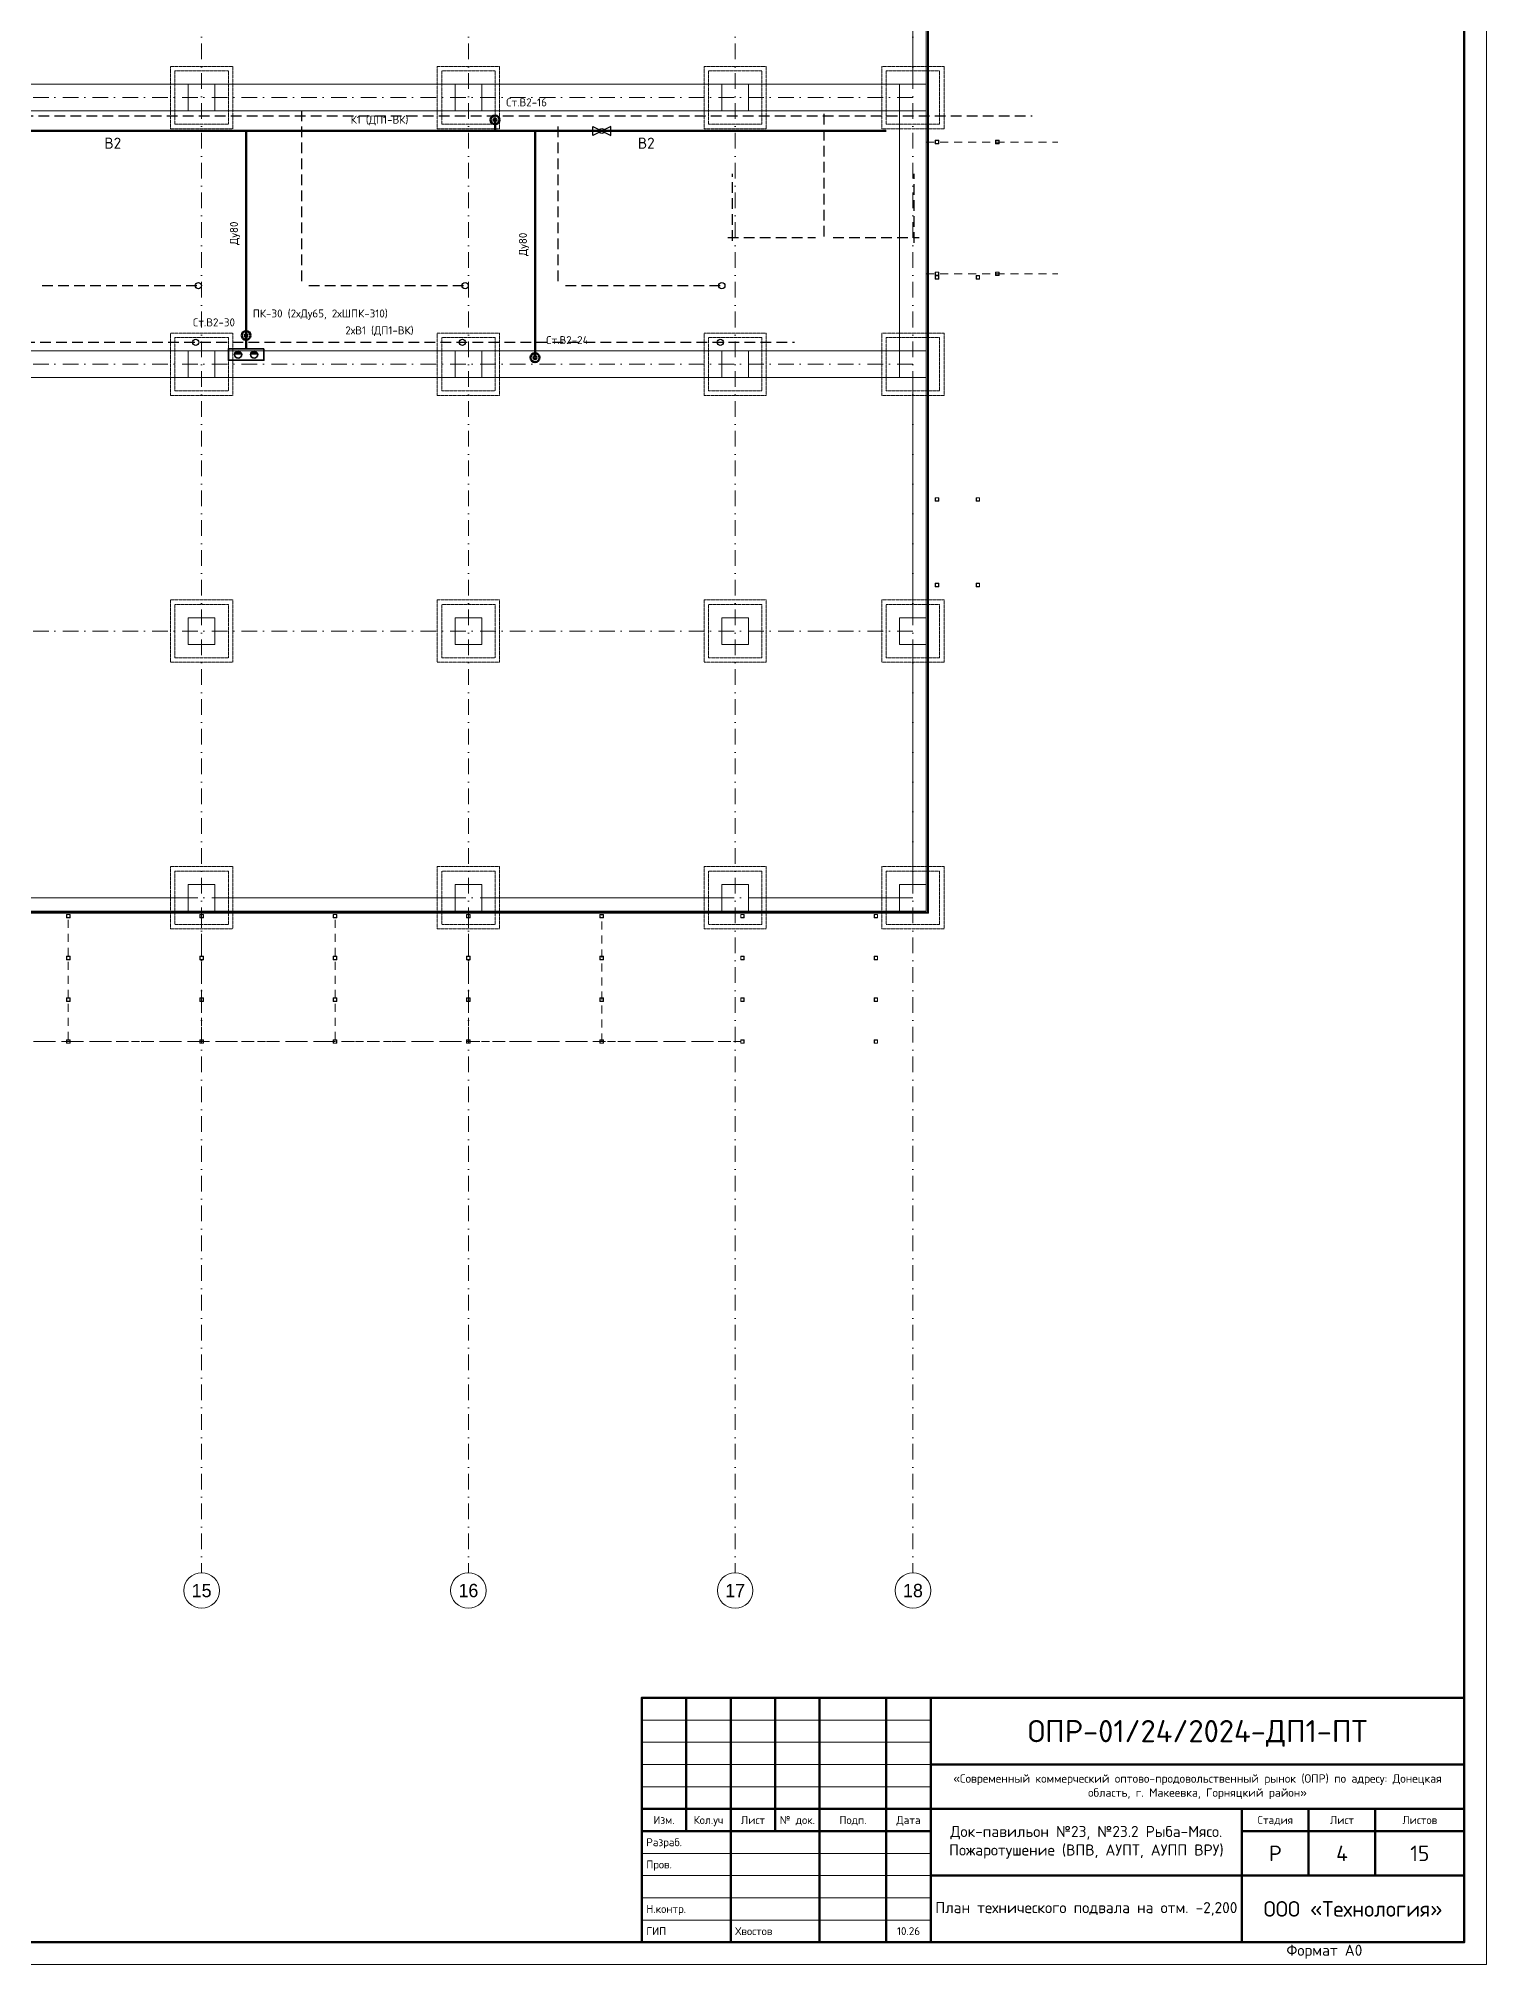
# Model space of a CAD drawing. Header units: millimetres. Extents: x 0 to 2118900, y -20000 to 84100.
# Drawn here: x 86330 to 118900, y 0 to 43330 of the extents above; entities that cross this region are included whole.
import ezdxf
from ezdxf.enums import TextEntityAlignment as Align

# ---------------------------------------------------------------- set-up
doc = ezdxf.new("R2010")
doc.units = ezdxf.units.MM
for name, pattern in [('DASHED', [1.524, 1.27, -0.254]), ('Dot & Dashed', [670.277762, 352.777767, -176.388884, 0, -141.111112]), ('thk_line_type', [315, 180, -135]), ('ПТ_ШТРИХ', [6, 4, -2]), ('Штриховая (2)', [564.444447, 282.222223, -282.222223])]:
    doc.linetypes.add(name, pattern=pattern)
for name, color, linetype, lineweight in [('АР_подоснова', 8, 'Continuous', 13), ('ПТ_арматура', 7, 'Continuous', 30), ('ПТ_В2', 3, 'Continuous', 50), ('ПТ_ПК', 30, 'Continuous', 35), ('ПТ_рамка', 7, 'Continuous', 50), ('ПТ_рамка_тонк', 7, 'Continuous', 18), ('ПТ_смежные', 8, 'Continuous', 35), ('ПТ_текст', 7, 'Continuous', 18)]:
    doc.layers.add(name, color=color, linetype=linetype, lineweight=lineweight)
doc.styles.add('АР_текст_1', font='arial.ttf')
doc.styles.add('ПТ', font='isocpeur.ttf')
doc.styles.add('ПТ_загл', font='isocpeur.ttf')

# ---------------------------------------------------------------- blocks, each defined once
blk = doc.blocks.new('Колонна SHS ГК 27')
at = {"color": 0, "linetype": 'Continuous', "lineweight": -2}
for p, q in [((40, 40), (-40, 40)), ((-40, 40), (-40, -40)), ((-33.7, -33.7), (-33.7, 33.7)), ((-33.7, 33.7), (33.7, 33.7)), ((33.7, 33.7), (33.7, -33.7)), ((40, -40), (40, 40)), ((-40, -40), (40, -40)), ((33.7, -33.7), (-33.7, -33.7))]:
    blk.add_line(p, q, dxfattribs=at)
blk = doc.blocks.new('Перекрытие_1', base_point=(-300, 11700))
at = {"color": 0, "linetype": 'Continuous', "lineweight": -2, "flags": 128}
blk.add_lwpolyline([(-300, 11700), (-300, 18300), (98300, 18300), (98300, 11700), (52300, 11700), (52300, 5700), (45700, 5700), (45700, 11700)], close=True, dxfattribs=at)
blk = doc.blocks.new('Перекрытие_7', base_point=(97300, 12700))
at = {"color": 0, "linetype": 'Dashed', "lineweight": -2, "flags": 128}
blk.add_lwpolyline([(97300, 12700), (98700, 12700), (98700, 11300), (97300, 11300)], close=True, dxfattribs=at)
blk = doc.blocks.new('Перекрытие_8', base_point=(97400, 12600))
at = {"color": 0, "linetype": 'Dashed', "lineweight": -2, "flags": 128}
blk.add_lwpolyline([(97400, 12600), (98600, 12600), (98600, 11400), (97400, 11400)], close=True, dxfattribs=at)
blk = doc.blocks.new('Перекрытие_9', base_point=(93300, 12700))
at = {"color": 0, "linetype": 'Dashed', "lineweight": -2, "flags": 128}
blk.add_lwpolyline([(93300, 12700), (94700, 12700), (94700, 11300), (93300, 11300)], close=True, dxfattribs=at)
blk = doc.blocks.new('Перекрытие_10', base_point=(93400, 12600))
at = {"color": 0, "linetype": 'Dashed', "lineweight": -2, "flags": 128}
blk.add_lwpolyline([(93400, 12600), (94600, 12600), (94600, 11400), (93400, 11400)], close=True, dxfattribs=at)
blk = doc.blocks.new('Перекрытие_11', base_point=(87300, 12700))
at = {"color": 0, "linetype": 'Dashed', "lineweight": -2, "flags": 128}
blk.add_lwpolyline([(87300, 12700), (88700, 12700), (88700, 11300), (87300, 11300)], close=True, dxfattribs=at)
blk = doc.blocks.new('Перекрытие_12', base_point=(87400, 12600))
at = {"color": 0, "linetype": 'Dashed', "lineweight": -2, "flags": 128}
blk.add_lwpolyline([(87400, 12600), (88600, 12600), (88600, 11400), (87400, 11400)], close=True, dxfattribs=at)
blk = doc.blocks.new('Перекрытие_13', base_point=(81300, 12700))
at = {"color": 0, "linetype": 'Dashed', "lineweight": -2, "flags": 128}
blk.add_lwpolyline([(81300, 12700), (82700, 12700), (82700, 11300), (81300, 11300)], close=True, dxfattribs=at)
blk = doc.blocks.new('Перекрытие_14', base_point=(81400, 12600))
at = {"color": 0, "linetype": 'Dashed', "lineweight": -2, "flags": 128}
blk.add_lwpolyline([(81400, 12600), (82600, 12600), (82600, 11400), (81400, 11400)], close=True, dxfattribs=at)
blk = doc.blocks.new('Перекрытие_43', base_point=(97300, 6700))
at = {"color": 0, "linetype": 'Dashed', "lineweight": -2, "flags": 128}
blk.add_lwpolyline([(97300, 6700), (98700, 6700), (98700, 5300), (97300, 5300)], close=True, dxfattribs=at)
blk = doc.blocks.new('Перекрытие_44', base_point=(97400, 6600))
at = {"color": 0, "linetype": 'Dashed', "lineweight": -2, "flags": 128}
blk.add_lwpolyline([(97400, 6600), (98600, 6600), (98600, 5400), (97400, 5400)], close=True, dxfattribs=at)
blk = doc.blocks.new('Перекрытие_45', base_point=(93300, 6700))
at = {"color": 0, "linetype": 'Dashed', "lineweight": -2, "flags": 128}
blk.add_lwpolyline([(93300, 6700), (94700, 6700), (94700, 5300), (93300, 5300)], close=True, dxfattribs=at)
blk = doc.blocks.new('Перекрытие_46', base_point=(93400, 6600))
at = {"color": 0, "linetype": 'Dashed', "lineweight": -2, "flags": 128}
blk.add_lwpolyline([(93400, 6600), (94600, 6600), (94600, 5400), (93400, 5400)], close=True, dxfattribs=at)
blk = doc.blocks.new('Перекрытие_47', base_point=(87300, 6700))
at = {"color": 0, "linetype": 'Dashed', "lineweight": -2, "flags": 128}
blk.add_lwpolyline([(87300, 6700), (88700, 6700), (88700, 5300), (87300, 5300)], close=True, dxfattribs=at)
blk = doc.blocks.new('Перекрытие_48', base_point=(87400, 6600))
at = {"color": 0, "linetype": 'Dashed', "lineweight": -2, "flags": 128}
blk.add_lwpolyline([(87400, 6600), (88600, 6600), (88600, 5400), (87400, 5400)], close=True, dxfattribs=at)
blk = doc.blocks.new('Перекрытие_49', base_point=(81300, 6700))
at = {"color": 0, "linetype": 'Dashed', "lineweight": -2, "flags": 128}
blk.add_lwpolyline([(81300, 6700), (82700, 6700), (82700, 5300), (81300, 5300)], close=True, dxfattribs=at)
blk = doc.blocks.new('Перекрытие_50', base_point=(81400, 6600))
at = {"color": 0, "linetype": 'Dashed', "lineweight": -2, "flags": 128}
blk.add_lwpolyline([(81400, 6600), (82600, 6600), (82600, 5400), (81400, 5400)], close=True, dxfattribs=at)
blk = doc.blocks.new('Перекрытие_79', base_point=(97300, 700))
at = {"color": 0, "linetype": 'Dashed', "lineweight": -2, "flags": 128}
blk.add_lwpolyline([(97300, 700), (98700, 700), (98700, -700), (97300, -700)], close=True, dxfattribs=at)
blk = doc.blocks.new('Перекрытие_80', base_point=(97400, 600))
at = {"color": 0, "linetype": 'Dashed', "lineweight": -2, "flags": 128}
blk.add_lwpolyline([(97400, 600), (98600, 600), (98600, -600), (97400, -600)], close=True, dxfattribs=at)
blk = doc.blocks.new('Перекрытие_81', base_point=(93300, 700))
at = {"color": 0, "linetype": 'Dashed', "lineweight": -2, "flags": 128}
blk.add_lwpolyline([(93300, 700), (94700, 700), (94700, -700), (93300, -700)], close=True, dxfattribs=at)
blk = doc.blocks.new('Перекрытие_82', base_point=(93400, 600))
at = {"color": 0, "linetype": 'Dashed', "lineweight": -2, "flags": 128}
blk.add_lwpolyline([(93400, 600), (94600, 600), (94600, -600), (93400, -600)], close=True, dxfattribs=at)
blk = doc.blocks.new('Перекрытие_83', base_point=(87300, 700))
at = {"color": 0, "linetype": 'Dashed', "lineweight": -2, "flags": 128}
blk.add_lwpolyline([(87300, 700), (88700, 700), (88700, -700), (87300, -700)], close=True, dxfattribs=at)
blk = doc.blocks.new('Перекрытие_84', base_point=(87400, 600))
at = {"color": 0, "linetype": 'Dashed', "lineweight": -2, "flags": 128}
blk.add_lwpolyline([(87400, 600), (88600, 600), (88600, -600), (87400, -600)], close=True, dxfattribs=at)
blk = doc.blocks.new('Перекрытие_85', base_point=(81300, 700))
at = {"color": 0, "linetype": 'Dashed', "lineweight": -2, "flags": 128}
blk.add_lwpolyline([(81300, 700), (82700, 700), (82700, -700), (81300, -700)], close=True, dxfattribs=at)
blk = doc.blocks.new('Перекрытие_86', base_point=(81400, 600))
at = {"color": 0, "linetype": 'Dashed', "lineweight": -2, "flags": 128}
blk.add_lwpolyline([(81400, 600), (82600, 600), (82600, -600), (81400, -600)], close=True, dxfattribs=at)
blk = doc.blocks.new('Перекрытие_115', base_point=(97300, 18700))
at = {"color": 0, "linetype": 'Dashed', "lineweight": -2, "flags": 128}
blk.add_lwpolyline([(97300, 18700), (98700, 18700), (98700, 17300), (97300, 17300)], close=True, dxfattribs=at)
blk = doc.blocks.new('Перекрытие_116', base_point=(97400, 18600))
at = {"color": 0, "linetype": 'Dashed', "lineweight": -2, "flags": 128}
blk.add_lwpolyline([(97400, 18600), (98600, 18600), (98600, 17400), (97400, 17400)], close=True, dxfattribs=at)
blk = doc.blocks.new('Перекрытие_117', base_point=(93300, 18700))
at = {"color": 0, "linetype": 'Dashed', "lineweight": -2, "flags": 128}
blk.add_lwpolyline([(93300, 18700), (94700, 18700), (94700, 17300), (93300, 17300)], close=True, dxfattribs=at)
blk = doc.blocks.new('Перекрытие_118', base_point=(93400, 18600))
at = {"color": 0, "linetype": 'Dashed', "lineweight": -2, "flags": 128}
blk.add_lwpolyline([(93400, 18600), (94600, 18600), (94600, 17400), (93400, 17400)], close=True, dxfattribs=at)
blk = doc.blocks.new('Перекрытие_119', base_point=(87300, 18700))
at = {"color": 0, "linetype": 'Dashed', "lineweight": -2, "flags": 128}
blk.add_lwpolyline([(87300, 18700), (88700, 18700), (88700, 17300), (87300, 17300)], close=True, dxfattribs=at)
blk = doc.blocks.new('Перекрытие_120', base_point=(87400, 18600))
at = {"color": 0, "linetype": 'Dashed', "lineweight": -2, "flags": 128}
blk.add_lwpolyline([(87400, 18600), (88600, 18600), (88600, 17400), (87400, 17400)], close=True, dxfattribs=at)
blk = doc.blocks.new('Перекрытие_121', base_point=(81300, 18700))
at = {"color": 0, "linetype": 'Dashed', "lineweight": -2, "flags": 128}
blk.add_lwpolyline([(81300, 18700), (82700, 18700), (82700, 17300), (81300, 17300)], close=True, dxfattribs=at)
blk = doc.blocks.new('Перекрытие_122', base_point=(81400, 18600))
at = {"color": 0, "linetype": 'Dashed', "lineweight": -2, "flags": 128}
blk.add_lwpolyline([(81400, 18600), (82600, 18600), (82600, 17400), (81400, 17400)], close=True, dxfattribs=at)
blk = doc.blocks.new('Перекрытие_291', base_point=(-300, 11700))
at = {"color": 0, "linetype": 'Continuous', "lineweight": -2, "flags": 128}
blk.add_lwpolyline([(-300, 11700), (-300, 18300), (98300, 18300), (98300, 11700), (52300, 11700), (52300, 5700), (45700, 5700), (45700, 11700)], close=True, dxfattribs=at)
blk = doc.blocks.new('Стена_1', base_point=(-225, -225))
at = {"color": 0, "linetype": 'Continuous', "lineweight": -2}
for p, q in [((-334, -336), (98335, -336)), ((-328, -334), (98329, -334)), ((98329, -334), (98335, -334)), ((98335, -334), (98335, -328)), ((98335, -336), (98337, -336))]:
    blk.add_line(p, q, dxfattribs=at)
at = {"color": 0, "linetype": 'Continuous', "lineweight": -2, "flags": 128}
for points in [[(-346, -346), (98346, -346)], [(98329, -328), (-328, -328)], [(98346, -346), (98346, -336)]]:
    blk.add_lwpolyline(points, dxfattribs=at)
blk = doc.blocks.new('Стена_2', base_point=(98225, -225))
at = {"color": 0, "linetype": 'Continuous', "lineweight": -2}
for p, q in [((98335, 40335), (98329, 40335)), ((98335, 40329), (98335, 40335)), ((98335, -328), (98335, 40329)), ((98337, 40335), (98337, 40337)), ((98337, -334), (98337, 40335)), ((98335, -334), (98335, -328)), ((98337, -336), (98337, -334))]:
    blk.add_line(p, q, dxfattribs=at)
at = {"color": 0, "linetype": 'Continuous', "lineweight": -2, "flags": 128}
for points in [[(98329, 40329), (98329, -328)], [(98346, 40346), (98337, 40346)], [(98346, -336), (98346, 40346)]]:
    blk.add_lwpolyline(points, dxfattribs=at)
blk = doc.blocks.new('Стена_9', base_point=(52000, 12000))
at = {"color": 0, "linetype": 'Continuous', "lineweight": -2, "flags": 128}
for points in [[(57700, 12300), (52300, 12300)], [(63700, 12300), (58300, 12300)], [(69700, 12300), (64300, 12300)], [(75700, 12300), (70300, 12300)], [(81700, 12300), (76300, 12300)], [(87700, 12300), (82300, 12300)], [(93700, 12300), (88300, 12300)], [(97700, 12300), (94300, 12300)], [(52300, 11700), (57700, 11700)], [(58300, 11700), (63700, 11700)], [(64300, 11700), (69700, 11700)], [(70300, 11700), (75700, 11700)], [(76300, 11700), (81700, 11700)], [(82300, 11700), (87700, 11700)], [(88300, 11700), (93700, 11700)], [(94300, 11700), (97700, 11700)]]:
    blk.add_lwpolyline(points, dxfattribs=at)
blk = doc.blocks.new('Стена_10', base_point=(98000, 12000))
at = {"color": 0, "linetype": 'Continuous', "lineweight": -2, "flags": 128}
for points in [[(97700, 17700), (97700, 12300)], [(98300, 12300), (98300, 17700)]]:
    blk.add_lwpolyline(points, dxfattribs=at)
blk = doc.blocks.new('Стена_11', base_point=(98000, 18000))
at = {"color": 0, "linetype": 'Continuous', "lineweight": -2, "flags": 128}
for points in [[(81700, 18300), (76300, 18300)], [(87700, 18300), (82300, 18300)], [(93700, 18300), (88300, 18300)], [(97700, 18300), (94300, 18300)], [(76300, 17700), (81700, 17700)], [(82300, 17700), (87700, 17700)], [(88300, 17700), (93700, 17700)], [(94300, 17700), (97700, 17700)]]:
    blk.add_lwpolyline(points, dxfattribs=at)
blk = doc.blocks.new('Стена_22', base_point=(-300, -300))
at = {"color": 0, "linetype": 'Continuous', "lineweight": -2, "flags": 128}
for points in [[(81700, 0), (76300, 0)], [(87700, 0), (82300, 0)], [(93700, 0), (88300, 0)], [(97700, 0), (94300, 0)], [(76300, -300), (81700, -300)], [(82300, -300), (87700, -300)], [(88300, -300), (93700, -300)], [(94300, -300), (97700, -300)]]:
    blk.add_lwpolyline(points, dxfattribs=at)
blk = doc.blocks.new('Стена_23', base_point=(98300, -300))
at = {"color": 0, "linetype": 'Continuous', "lineweight": -2, "flags": 128}
for points in [[(98000, 11700), (98000, 6300)], [(98300, 6300), (98300, 11700)], [(98000, 5700), (98000, 300)], [(98300, 300), (98300, 5700)]]:
    blk.add_lwpolyline(points, dxfattribs=at)
blk = doc.blocks.new('Стена_27', base_point=(98300, 18300))
at = {"color": 0, "linetype": 'Continuous', "lineweight": -2, "flags": 128}
for points in [[(98000, 21700), (98000, 18300)], [(98300, 18300), (98300, 21700)]]:
    blk.add_lwpolyline(points, dxfattribs=at)
blk = doc.blocks.new('Колонна_3', base_point=(98000, 12000))
at = {"color": 0, "linetype": 'Continuous', "lineweight": -2, "flags": 128}
blk.add_lwpolyline([(97700, 12300), (97700, 11700), (98300, 11700), (98300, 12300)], close=True, dxfattribs=at)
blk = doc.blocks.new('Колонна_4', base_point=(94000, 12000))
at = {"color": 0, "linetype": 'Continuous', "lineweight": -2, "flags": 128}
blk.add_lwpolyline([(93700, 12300), (93700, 11700), (94300, 11700), (94300, 12300)], close=True, dxfattribs=at)
blk = doc.blocks.new('Колонна_5', base_point=(88000, 12000))
at = {"color": 0, "linetype": 'Continuous', "lineweight": -2, "flags": 128}
blk.add_lwpolyline([(87700, 12300), (87700, 11700), (88300, 11700), (88300, 12300)], close=True, dxfattribs=at)
blk = doc.blocks.new('Колонна_6', base_point=(82000, 12000))
at = {"color": 0, "linetype": 'Continuous', "lineweight": -2, "flags": 128}
blk.add_lwpolyline([(81700, 12300), (81700, 11700), (82300, 11700), (82300, 12300)], close=True, dxfattribs=at)
blk = doc.blocks.new('Колонна_21', base_point=(98000, 6000))
at = {"color": 0, "linetype": 'Continuous', "lineweight": -2, "flags": 128}
blk.add_lwpolyline([(97700, 6300), (97700, 5700), (98300, 5700), (98300, 6300)], close=True, dxfattribs=at)
blk = doc.blocks.new('Колонна_22', base_point=(94000, 6000))
at = {"color": 0, "linetype": 'Continuous', "lineweight": -2, "flags": 128}
blk.add_lwpolyline([(93700, 6300), (93700, 5700), (94300, 5700), (94300, 6300)], close=True, dxfattribs=at)
blk = doc.blocks.new('Колонна_23', base_point=(88000, 6000))
at = {"color": 0, "linetype": 'Continuous', "lineweight": -2, "flags": 128}
blk.add_lwpolyline([(87700, 6300), (87700, 5700), (88300, 5700), (88300, 6300)], close=True, dxfattribs=at)
blk = doc.blocks.new('Колонна_24', base_point=(82000, 6000))
at = {"color": 0, "linetype": 'Continuous', "lineweight": -2, "flags": 128}
blk.add_lwpolyline([(81700, 6300), (81700, 5700), (82300, 5700), (82300, 6300)], close=True, dxfattribs=at)
blk = doc.blocks.new('Колонна_39', base_point=(98000, 0))
at = {"color": 0, "linetype": 'Continuous', "lineweight": -2, "flags": 128}
blk.add_lwpolyline([(97700, 300), (97700, -300), (98300, -300), (98300, 300)], close=True, dxfattribs=at)
blk = doc.blocks.new('Колонна_40', base_point=(94000, 0))
at = {"color": 0, "linetype": 'Continuous', "lineweight": -2, "flags": 128}
blk.add_lwpolyline([(93700, 300), (93700, -300), (94300, -300), (94300, 300)], close=True, dxfattribs=at)
blk = doc.blocks.new('Колонна_41', base_point=(88000, 0))
at = {"color": 0, "linetype": 'Continuous', "lineweight": -2, "flags": 128}
blk.add_lwpolyline([(87700, 300), (87700, -300), (88300, -300), (88300, 300)], close=True, dxfattribs=at)
blk = doc.blocks.new('Колонна_42', base_point=(82000, 0))
at = {"color": 0, "linetype": 'Continuous', "lineweight": -2, "flags": 128}
blk.add_lwpolyline([(81700, 300), (81700, -300), (82300, -300), (82300, 300)], close=True, dxfattribs=at)
blk = doc.blocks.new('Колонна_57', base_point=(98000, 18000))
at = {"color": 0, "linetype": 'Continuous', "lineweight": -2, "flags": 128}
blk.add_lwpolyline([(97700, 18300), (97700, 17700), (98300, 17700), (98300, 18300)], close=True, dxfattribs=at)
blk = doc.blocks.new('Колонна_58', base_point=(94000, 18000))
at = {"color": 0, "linetype": 'Continuous', "lineweight": -2, "flags": 128}
blk.add_lwpolyline([(93700, 18300), (93700, 17700), (94300, 17700), (94300, 18300)], close=True, dxfattribs=at)
blk = doc.blocks.new('Колонна_59', base_point=(88000, 18000))
at = {"color": 0, "linetype": 'Continuous', "lineweight": -2, "flags": 128}
blk.add_lwpolyline([(87700, 18300), (87700, 17700), (88300, 17700), (88300, 18300)], close=True, dxfattribs=at)
blk = doc.blocks.new('Колонна_60', base_point=(82000, 18000))
at = {"color": 0, "linetype": 'Continuous', "lineweight": -2, "flags": 128}
blk.add_lwpolyline([(81700, 18300), (81700, 17700), (82300, 17700), (82300, 18300)], close=True, dxfattribs=at)
blk = doc.blocks.new('Балка - Швеллер ПП 27_2')
at = {"color": 0, "linetype": 'Штриховая (2)', "lineweight": -2}
blk.add_line((0, 0), (90250, 0), dxfattribs=at)
blk = doc.blocks.new('Балка - Швеллер ПП 27')
at = {"color": 0, "linetype": 'thk_line_type', "lineweight": -2}
blk.add_line((0, 0), (2860, 0), dxfattribs=at)
blk = doc.blocks.new('Балка - Швеллер ПП 27_3')
at = {"color": 0, "linetype": 'thk_line_type', "lineweight": -2}
blk.add_line((0, 0), (2822, 0), dxfattribs=at)
blk = doc.blocks.new('Балка - Швеллер ПП 27_4')
at = {"color": 0, "linetype": 'thk_line_type', "lineweight": -2}
blk.add_line((0, 0), (90250, 0), dxfattribs=at)
blk = doc.blocks.new('Балка - Швеллер ПП 27_7')
at = {"color": 0, "linetype": 'thk_line_type', "lineweight": -2}
blk.add_line((0, 0), (2960, 0), dxfattribs=at)
blk = doc.blocks.new('Стандартный Маркер Сетки_4')
at = {"color": 0, "linetype": 'Dot & Dashed', "lineweight": -2}
for p in [(0, 0), (55187, 0)]:
    blk.add_line(p, (55187, 0), dxfattribs=at)
at = {"color": 0, "linetype": 'Continuous', "lineweight": -2}
blk.add_circle((55587, 0), 400, dxfattribs=at)
at = {"color": 0, "linetype": 'Dot & Dashed', "lineweight": -2}
blk.add_point((55187, 0), dxfattribs=at)
blk.add_point((55187, 0), dxfattribs=at)
at = {"color": 0, "lineweight": -2, "style": 'АР_текст_1'}
blk.add_attdef('AC_MarkerText_1', text='', height=300, rotation=90, dxfattribs=at).set_placement((55368, -69), align=Align.TOP_CENTER)
blk = doc.blocks.new('AR_B')
at = {"layer": 'АР_подоснова', "linetype": 'Dot & Dashed'}
for p, q in [((98000, 18000), (-4800, 18000)), ((98000, 12000), (-4800, 12000)), ((98000, 6000), (-4800, 6000)), ((98000, 0), (-4800, 0))]:
    blk.add_line(p, q, dxfattribs=at)
at = {"layer": 'АР_подоснова', "linetype": 'Continuous', "flags": 128}
blk.add_lwpolyline([(51700, 12300), (97700, 12300), (97700, 17700), (300, 17700), (300, 12300), (46300, 12300), (46300, 6300), (51700, 6300)], close=True, dxfattribs=at)
at = {"layer": 'АР_подоснова'}
for name, p in [('Стена_2', (98225, -225)), ('Стена_27', (98300, 18300)), ('Стена_11', (98000, 18000)), ('Колонна_60', (82000, 18000)), ('Колонна_59', (88000, 18000)), ('Колонна_58', (94000, 18000)), ('Колонна_57', (98000, 18000)), ('Стена_10', (98000, 12000)), ('Стена_9', (52000, 12000)), ('Колонна_6', (82000, 12000)), ('Колонна_5', (88000, 12000)), ('Колонна_4', (94000, 12000)), ('Колонна_3', (98000, 12000)), ('Стена_23', (98300, -300)), ('Колонна_24', (82000, 6000)), ('Колонна_23', (88000, 6000)), ('Колонна_22', (94000, 6000)), ('Колонна_21', (98000, 6000)), ('Стена_22', (-300, -300)), ('Колонна_42', (82000, 0)), ('Колонна_41', (88000, 0)), ('Колонна_40', (94000, 0)), ('Колонна_39', (98000, 0)), ('Стена_1', (-225, -225))]:
    blk.add_blockref(name, p, dxfattribs=at)
at = {"layer": 'АР_подоснова', "linetype": 'Continuous'}
ref = blk.add_blockref('Стандартный Маркер Сетки_4', (82000, 40000), dxfattribs=dict(at, zscale=1000, rotation=270))
ref.add_attrib('AC_MarkerText_1', '15', dxfattribs={"layer": '0', "color": 0, "lineweight": 0, "height": 300, "rotation": 360}).set_placement((82000, -15437), align=Align.TOP_CENTER)
ref = blk.add_blockref('Стандартный Маркер Сетки_4', (88000, 40000), dxfattribs=dict(at, zscale=1000, rotation=270))
ref.add_attrib('AC_MarkerText_1', '16', dxfattribs={"layer": '0', "color": 0, "lineweight": 0, "height": 300, "rotation": 360}).set_placement((88000, -15437), align=Align.TOP_CENTER)
ref = blk.add_blockref('Стандартный Маркер Сетки_4', (94000, 40000), dxfattribs=dict(at, zscale=1000, rotation=270))
ref.add_attrib('AC_MarkerText_1', '17', dxfattribs={"layer": '0', "color": 0, "lineweight": 0, "height": 300, "rotation": 360}).set_placement((94000, -15437), align=Align.TOP_CENTER)
ref = blk.add_blockref('Стандартный Маркер Сетки_4', (98000, 40000), dxfattribs=dict(at, zscale=1000, rotation=270))
ref.add_attrib('AC_MarkerText_1', '18', dxfattribs={"layer": '0', "color": 0, "lineweight": 0, "height": 300, "rotation": 360}).set_placement((98000, -15437), align=Align.TOP_CENTER)
at = {"layer": 'АР_подоснова', "linetype": 'Dashed'}
for name, p in [('Перекрытие_121', (81300, 18700)), ('Перекрытие_119', (87300, 18700)), ('Перекрытие_117', (93300, 18700)), ('Перекрытие_115', (97300, 18700)), ('Перекрытие_122', (81400, 18600)), ('Перекрытие_120', (87400, 18600)), ('Перекрытие_118', (93400, 18600)), ('Перекрытие_116', (97400, 18600)), ('Перекрытие_13', (81300, 12700)), ('Перекрытие_14', (81400, 12600)), ('Перекрытие_11', (87300, 12700)), ('Перекрытие_12', (87400, 12600)), ('Перекрытие_9', (93300, 12700)), ('Перекрытие_10', (93400, 12600)), ('Перекрытие_7', (97300, 12700)), ('Перекрытие_8', (97400, 12600)), ('Перекрытие_49', (81300, 6700)), ('Перекрытие_50', (81400, 6600)), ('Перекрытие_47', (87300, 6700)), ('Перекрытие_48', (87400, 6600)), ('Перекрытие_45', (93300, 6700)), ('Перекрытие_46', (93400, 6600)), ('Перекрытие_43', (97300, 6700)), ('Перекрытие_44', (97400, 6600)), ('Перекрытие_85', (81300, 700)), ('Перекрытие_86', (81400, 600)), ('Перекрытие_83', (87300, 700)), ('Перекрытие_84', (87400, 600)), ('Перекрытие_81', (93300, 700)), ('Перекрытие_82', (93400, 600)), ('Перекрытие_79', (97300, 700)), ('Перекрытие_80', (97400, 600))]:
    blk.add_blockref(name, p, dxfattribs=at)
at = {"layer": 'АР_подоснова', "linetype": 'Continuous'}
for name in ['Перекрытие_1', 'Перекрытие_291']:
    blk.add_blockref(name, (-300, 11700), dxfattribs=at)
at = {"layer": 'АР_подоснова', "linetype": 'Continuous', "zscale": 1000}
for name, p in [('Балка - Швеллер ПП 27_7', (98300, 17000)), ('Балка - Швеллер ПП 27_7', (98300, 14037)), ('Колонна SHS ГК 27', (97165, -415)), ('Колонна SHS ГК 27', (97165, -1355)), ('Колонна SHS ГК 27', (97165, -2295)), ('Балка - Швеллер ПП 27_4', (3875, -3235)), ('Балка - Швеллер ПП 27_2', (3875, -3237)), ('Колонна SHS ГК 27', (97165, -3235))]:
    blk.add_blockref(name, p, dxfattribs=at)
for name, p, rotation in [('Колонна SHS ГК 27', (98539, 17000), 270), ('Колонна SHS ГК 27', (99899, 17000), 270), ('Колонна SHS ГК 27', (98539, 14037), 270), ('Колонна SHS ГК 27', (99899, 14037), 270), ('Балка - Швеллер ПП 27', (91000, -3235), 90)]:
    blk.add_blockref(name, p, dxfattribs=dict(at, rotation=rotation))
at = {"layer": 'АР_подоснова', "linetype": 'Continuous', "xscale": -1, "zscale": 1000}
for name, p, rotation in [('Колонна SHS ГК 27', (98539, 13957), 90), ('Колонна SHS ГК 27', (99459, 13957), 90), ('Колонна SHS ГК 27', (98539, 8960), 90), ('Колонна SHS ГК 27', (99459, 8960), 90), ('Колонна SHS ГК 27', (98539, 7034), 90), ('Колонна SHS ГК 27', (99459, 7034), 90), ('Колонна SHS ГК 27', (79000, -415), 89.99999999999999), ('Балка - Швеллер ПП 27_3', (79000, -3197), 270), ('Колонна SHS ГК 27', (82000, -415), 89.99999999999999), ('Балка - Швеллер ПП 27_3', (82000, -3197), 270), ('Колонна SHS ГК 27', (85000, -415), 89.99999999999999), ('Балка - Швеллер ПП 27_3', (85000, -3197), 270), ('Колонна SHS ГК 27', (88000, -415), 89.99999999999999), ('Балка - Швеллер ПП 27_3', (88000, -3197), 270), ('Колонна SHS ГК 27', (91000, -415), 89.99999999999999), ('Колонна SHS ГК 27', (94165, -415), 90), ('Колонна SHS ГК 27', (79000, -1355), 89.99999999999999), ('Колонна SHS ГК 27', (82000, -1355), 89.99999999999999), ('Колонна SHS ГК 27', (85000, -1355), 89.99999999999999), ('Колонна SHS ГК 27', (88000, -1355), 89.99999999999999), ('Колонна SHS ГК 27', (91000, -1355), 89.99999999999999), ('Колонна SHS ГК 27', (94165, -1355), 90), ('Колонна SHS ГК 27', (79000, -2295), 89.99999999999999), ('Колонна SHS ГК 27', (82000, -2295), 89.99999999999999), ('Колонна SHS ГК 27', (85000, -2295), 89.99999999999999), ('Колонна SHS ГК 27', (88000, -2295), 89.99999999999999), ('Колонна SHS ГК 27', (91000, -2295), 89.99999999999999), ('Колонна SHS ГК 27', (94165, -2295), 90), ('Колонна SHS ГК 27', (79000, -3235), 89.99999999999999), ('Колонна SHS ГК 27', (82000, -3235), 89.99999999999999), ('Колонна SHS ГК 27', (85000, -3235), 89.99999999999999), ('Колонна SHS ГК 27', (88000, -3235), 89.99999999999999), ('Колонна SHS ГК 27', (91000, -3235), 89.99999999999999), ('Колонна SHS ГК 27', (94165, -3235), 90)]:
    blk.add_blockref(name, p, dxfattribs=dict(at, rotation=rotation))
blk = doc.blocks.new('RISER')
for radius in [1, 0.35]:
    blk.add_circle((0, 0), radius)
blk = doc.blocks.new('PK2')
h = blk.add_hatch(color=7)
h.dxf.hatch_style = 1
h.paths.add_polyline_path([(-2.6, 1.3, 1), (-1, 1.3)])
h = blk.add_hatch(color=7)
h.dxf.hatch_style = 1
h.paths.add_polyline_path([(1, 1.3, 1), (2.6, 1.3)])
blk.add_lwpolyline([(-4, 0), (4, 0), (4, 2.6), (-4, 2.6)], close=True)
for centre in [(-1.8, 1.3), (1.8, 1.3)]:
    blk.add_circle(centre, 0.8)
blk = doc.blocks.new('V_BFLY')
blk.add_lwpolyline([(-2, -1), (-2, 1), (2, -1), (2, 1)], close=True)
blk.add_circle((0, 0), 0.55)

msp = doc.modelspace()

# ---------------------------------------------------------------- linework, layer by layer
at = {"layer": 'ПТ_В2'}
for p, q in [((84600, 41250), (91000, 41250)), ((91000, 41250), (91000, 36650)), ((91000, 41250), (96600, 41250)), ((96600, 41250), (96600, 41500)), ((96600, 41250), (97500, 41250)), ((97500, 41250), (97500, 36150)), ((97500, 41250), (99000, 41250)), ((99000, 41250), (105400, 41250)), ((91000, 36650), (91000, 36350))]:
    msp.add_line(p, q, dxfattribs=at)
at = {"layer": 'ПТ_рамка', "lineweight": 50}
for p, q in [((100900, 3000), (100900, 6000)), ((101900, 3000), (101900, 6000)), ((102900, 3000), (102900, 6000)), ((103900, 3000), (103900, 6000)), ((105400, 3000), (105400, 6000)), ((99900, 3500), (106400, 3500)), ((106400, 3500), (118400, 3500)), ((114900, 2000), (114900, 3500)), ((116400, 2000), (116400, 3500)), ((99900, 3000), (106400, 3000)), ((101900, 500), (101900, 3000)), ((103900, 500), (103900, 3000)), ((105400, 500), (105400, 3000)), ((113400, 3000), (118400, 3000))]:
    msp.add_line(p, q, dxfattribs=at)
at = {"layer": 'ПТ_рамка', "lineweight": 70}
for p, q in [((106400, 500), (106400, 6000)), ((106400, 4500), (118400, 4500)), ((113400, 500), (113400, 3500)), ((106400, 2000), (118400, 2000))]:
    msp.add_line(p, q, dxfattribs=at)
at = {"layer": 'ПТ_рамка', "lineweight": 18}
for p, q in [((99900, 5500), (106400, 5500)), ((99900, 5000), (106400, 5000)), ((99900, 4500), (106400, 4500)), ((99900, 4000), (106400, 4000)), ((99900, 2500), (106400, 2500)), ((99900, 2000), (106400, 2000)), ((99900, 1500), (106400, 1500)), ((99900, 1000), (106400, 1000))]:
    msp.add_line(p, q, dxfattribs=at)
at = {"layer": 'ПТ_рамка', "lineweight": 70}
for points in [[(2000, 500), (118400, 500), (118400, 83600), (2000, 83600)], [(99900, 500), (118400, 500), (118400, 6000), (99900, 6000)]]:
    msp.add_lwpolyline(points, close=True, dxfattribs=at)
at = {"layer": 'ПТ_рамка_тонк', "lineweight": 13}
msp.add_lwpolyline([(0, 0), (118900, 0), (118900, 84100), (0, 84100)], close=True, dxfattribs=at)
at = {"layer": 'ПТ_смежные', "linetype": 'ПТ_ШТРИХ', "lineweight": 30, "ltscale": 60}
for p, q in [((92250, 37874), (92250, 41700)), ((104000, 38878), (104000, 41700)), ((62213, 41590), (108679, 41590)), ((98020, 37874), (98020, 41449)), ((101940, 38780), (101940, 40285)), ((106030, 38735), (106030, 40285)), ((101836, 38850), (103807, 38850)), ((104208, 38850), (106141, 38850)), ((86411, 37770), (89927, 37770)), ((92411, 37770), (95927, 37770)), ((98184, 37770), (101700, 37770)), ((8610, 36500), (103337, 36500))]:
    msp.add_line(p, q, dxfattribs=at)
at = {"layer": 'ПТ_смежные', "lineweight": 30}
for centre in [(89927, 37770), (95927, 37770), (101700, 37770), (89866, 36497), (95866, 36497), (101666, 36497)]:
    msp.add_circle(centre, 70, dxfattribs=at)

# ---------------------------------------------------------------- block references
at = {"layer": 'АР_подоснова'}
msp.add_blockref('AR_B', (8000, 24000), dxfattribs=at)
at = {"layer": 'ПТ_арматура', "xscale": 100, "yscale": 100}
msp.add_blockref('V_BFLY', (99000, 41250), dxfattribs=at)
at = {"layer": 'ПТ_В2', "xscale": 100, "yscale": 100}
for p in [(96600, 41500), (91000, 36650), (97500, 36150)]:
    msp.add_blockref('RISER', p, dxfattribs=at)
at = {"layer": 'ПТ_ПК', "xscale": 100, "yscale": 100, "rotation": 180}
msp.add_blockref('PK2', (91000, 36350), dxfattribs=at)

# ---------------------------------------------------------------- texts
at = {"layer": 'ПТ_текст', "style": 'ПТ'}
for s, p in [('К1 (ДП1-ВК)', (94000, 41360)), ('2хВ1 (ДП1-ВК)', (94000, 36620))]:
    msp.add_text(s, height=180, dxfattribs=at).set_placement(p, align=Align.BOTTOM_CENTER)
for s, height, p in [('Ст.В2-16', 180, (96850, 41750)), ('ПК-30 (2хДу65, 2хШПК-310)', 180, (91150, 37000)), ('Ст.В2-24', 180, (97750, 36400)), ('Формат A0', 250, (114400, 120))]:
    msp.add_text(s, height=height, dxfattribs=at).set_placement(p, align=Align.BOTTOM_LEFT)
for p in [(88000, 41100), (100000, 41100)]:
    msp.add_text('В2', height=250, dxfattribs=at).set_placement(p, align=Align.TOP_CENTER)
for p in [(90870, 38950), (97370, 38700)]:
    msp.add_text('Ду80', height=180, rotation=90, dxfattribs=at).set_placement(p, align=Align.BOTTOM_CENTER)
msp.add_text('Ст.В2-30', height=180, dxfattribs=at).set_placement((90750, 36800), align=Align.BOTTOM_RIGHT)
at = {"layer": 'ПТ_текст'}
for s, height, style, p in [('ОПР-01/24/2024-ДП1-ПТ', 500, 'ПТ_загл', (112400, 5250)), ('Изм.', 180, 'ПТ', (100400, 3250)), ('Кол.уч', 180, 'ПТ', (101400, 3250)), ('Лист', 180, 'ПТ', (102400, 3250)), ('№ док.', 180, 'ПТ', (103400, 3250)), ('Подп.', 180, 'ПТ', (104650, 3250)), ('Дата', 180, 'ПТ', (105900, 3250)), ('Стадия', 180, 'ПТ', (114150, 3250)), ('Лист', 180, 'ПТ', (115650, 3250)), ('Листов', 180, 'ПТ', (117400, 3250)), ('Р', 350, 'ПТ', (114150, 2500)), ('4', 350, 'ПТ', (115650, 2500)), ('15', 350, 'ПТ', (117400, 2500)), ('ООО «Технология»', 350, 'ПТ', (115900, 1250)), ('10.26', 180, 'ПТ', (105900, 750))]:
    msp.add_text(s, height=height, dxfattribs=dict(at, style=style)).set_placement(p, align=Align.MIDDLE_CENTER)
at = {"layer": 'ПТ_текст', "style": 'ПТ'}
for s, p in [('Разраб.', (100000, 2750)), ('Пров.', (100000, 2250)), ('Н.контр.', (100000, 1250)), ('ГИП', (100000, 750)), ('Хвостов', (102000, 750))]:
    msp.add_text(s, height=180, dxfattribs=at).set_placement(p, align=Align.MIDDLE_LEFT)
at = {"layer": 'ПТ_текст', "attachment_point": 5, "style": 'ПТ'}
for s, insert, char_height, width in [('«Современный коммерческий оптово-продовольственный рынок (ОПР) по адресу: Донецкая область, г. Макеевка, Горняцкий район»', (112400, 4000), 190, 11600), ('Док-павильон №23, №23.2 Рыба-Мясо. Пожаротушение (ВПВ, АУПТ, АУПП ВРУ)', (109900, 2750), 250, 6600), ('План технического подвала на отм. -2,200', (109900, 1250), 250, 6600)]:
    msp.add_mtext(s, dxfattribs=dict(at, insert=insert, char_height=char_height, width=width))

doc.saveas('drawing.dxf')
